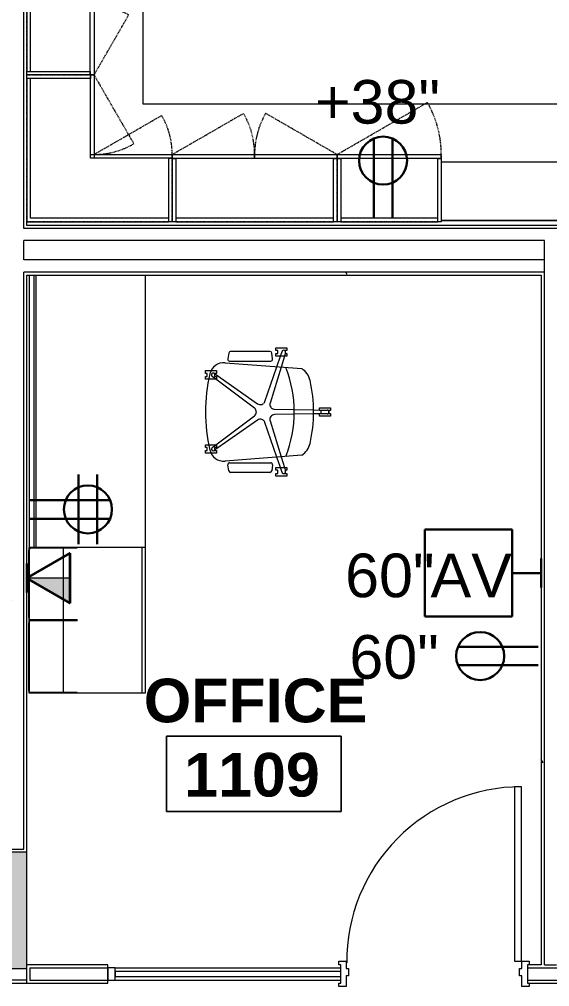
# Model space of a CAD drawing. Header units: inches. Extents: x 6664 to 8129, y 209 to 1287.
# Drawn here: x 7432.5 to 7541.8, y 464.6 to 664.3 of the extents above; entities that cross this region are included whole.
import ezdxf

# ---------------------------------------------------------------- set-up
doc = ezdxf.new("R2010")
doc.units = ezdxf.units.IN
doc.header["$MEASUREMENT"] = 0
doc.linetypes.add('Dash', pattern=[0.25, 0.125, -0.125])
doc.linetypes.add('Hidden', pattern=[0.28125, 0.1875, -0.09375])
for name, color, linetype, lineweight in [('A-ANNO-NOTE', 131, 'Continuous', 30), ('A-AREA-IDEN', 2, 'Continuous', 9), ('A-DOOR', 31, 'Continuous', 13), ('A-GLAZ-CURT', 52, 'Continuous', 9), ('A-GLAZ-CWMG', 51, 'Continuous', 9), ('A-WALL', 113, 'Continuous', 13), ('A-WALL-PATT', 111, 'Continuous', 13), ('I-FURN', 30, 'Continuous', 9), ('I-FURN-PNLS', 30, 'Continuous', 9), ('I-WALL', 2, 'Continuous', 9), ('Q-CASE', 31, 'Continuous', 9), ('Q-CASE-HDLN', 31, 'Dash', 9), ('S-COLS', 52, 'Continuous', 13)]:
    doc.layers.add(name, color=color, linetype=linetype, lineweight=lineweight)
doc.styles.add('Swis721 Lt BT', font='swissl.ttf', dxfattribs={"height": 9})
doc.styles.add('Swis721 Lt BT_B', font='', dxfattribs={"height": 9})
doc.styles.get('Swis721 Lt BT_B').set_extended_font_data('Swis721 Lt BT', bold=True)
pattern_1 = [(0, (0, 0), (30.72, 7.68), [1.267, -21.773, 1.267, -21.773, -122.88]), (0, (0, 0), (30.72, 7.68), [-46.08, 1.267, -44.813, 1.267, -21.773, -53.76]), (0, (0, 0), (30.72, 7.68), [-115.2, 1.267, -14.093, 1.267, -37.133]), (120, (11.52, 3.84), (-22.011075, 22.7643004), [1.267, -21.773, 1.267, -21.773, -122.88]), (120, (11.52, 3.84), (-22.011075, 22.7643004), [-46.08, 1.267, -44.813, 1.267, -21.773, -53.76]), (120, (11.52, 3.84), (-22.011075, 22.7643004), [-115.2, 1.267, -14.093, 1.267, -37.133]), (240, (15.36, 19.2), (-8.708925, -30.4443004), [1.267, -21.773, 1.267, -21.773, -122.88]), (240, (15.36, 19.2), (-8.708925, -30.4443004), [-46.08, 1.267, -44.813, 1.267, -21.773, -53.76]), (240, (15.36, 19.2), (-8.708925, -30.4443004), [-115.2, 1.267, -14.093, 1.267, -37.133])]

# ---------------------------------------------------------------- blocks, each defined once
blk = doc.blocks.new('F - EXECUTIVE DESK 4 - F - EXECUTIVE DESK 4-7333774-11th FLOOR POWER _ SIGNAL')
at = {"layer": 'I-FURN'}
for p, q in [((-58, 86.56), (-58, 77.06)), ((-58, 77.06), (-58, 86.56)), ((-57.94, 77.06), (-57.94, 86.56)), ((-57.94, 86.56), (-57.94, 77.06)), ((-43.5, 87.06), (-57.5, 87.06)), ((-57.5, 87.06), (-43.5, 87.06)), ((-57.5, 87), (-43.5, 87)), ((-43.5, 87), (-57.5, 87)), ((-43.06, 86.56), (-43.06, 77.06)), ((-43.06, 77.06), (-43.06, 86.56)), ((-43, 86.56), (-43, 77.06)), ((-43, 77.06), (-43, 86.56)), ((-43, 77.06), (-43, 86.56)), ((-43, 86.56), (-43, 77.06)), ((-42.94, 77.06), (-42.94, 86.56)), ((-42.94, 86.56), (-42.94, 77.06)), ((-28.5, 87.06), (-42.5, 87.06)), ((-42.5, 87.06), (-28.5, 87.06)), ((-42.5, 87), (-28.5, 87)), ((-28.5, 87), (-42.5, 87)), ((-28.06, 86.56), (-28.06, 77.06)), ((-28.06, 77.06), (-28.06, 86.56)), ((-28, 77.06), (-28, 86.56)), ((-28, 86.56), (-28, 77.06)), ((-58, 77.06), (-57.94, 77.06)), ((-57.94, 77.06), (-58, 77.06)), ((-43.06, 77.06), (-43, 77.06)), ((-43, 77.06), (-43.06, 77.06)), ((-43, 77.06), (-42.94, 77.06)), ((-42.94, 77.06), (-43, 77.06)), ((-28.06, 77.06), (-28, 77.06)), ((-28, 77.06), (-28.06, 77.06)), ((-8.52, 50.63), (-7.95, 50.63)), ((-8.52, 49.48), (-8.52, 50.63)), ((-7.95, 50.63), (-7.95, 50.25)), ((-7.95, 50.25), (-7.33, 50.25)), ((-7.33, 50.63), (-6.77, 50.63)), ((-7.33, 50.25), (-7.33, 50.63)), ((-6.77, 50.63), (-6.77, 49.91)), ((6.77, 50.63), (7.33, 50.63)), ((6.77, 49.91), (6.77, 50.63)), ((7.33, 50.63), (7.33, 50.25)), ((7.33, 50.25), (7.95, 50.25)), ((7.95, 50.63), (8.52, 50.63)), ((7.95, 50.25), (7.95, 50.63)), ((8.52, 50.63), (8.52, 49.48)), ((-8.52, 48.38), (-8.52, 49.48)), ((-7.95, 48.38), (-8.52, 48.38)), ((-7.95, 48.75), (-7.95, 48.38)), ((-7.33, 48.75), (-7.95, 48.75)), ((-1.69, 39.89), (-7.92, 48.75)), ((-7.33, 49.23), (-6.77, 48.48)), ((-7.33, 48.38), (-7.33, 48.75)), ((-6.77, 48.38), (-7.33, 48.38)), ((-6.77, 49.91), (-6.77, 48.38)), ((-6.77, 48.48), (-0.8, 40.54)), ((0.8, 40.54), (6.77, 48.48)), ((7.92, 48.75), (1.69, 39.89)), ((6.77, 48.38), (6.77, 49.91)), ((6.77, 48.48), (7.33, 49.23)), ((7.33, 48.38), (6.77, 48.38)), ((7.33, 48.75), (7.33, 48.38)), ((7.95, 48.75), (7.33, 48.75)), ((7.95, 48.38), (7.95, 48.75)), ((8.52, 48.38), (7.95, 48.38)), ((8.52, 49.48), (8.52, 48.38)), ((-12.17, 45.82), (-10.94, 46.04)), ((-8.94, 30.77), (-10.16, 46.57)), ((10.16, 46.57), (8.94, 30.77)), ((12.17, 45.82), (10.94, 46.04)), ((-12.48, 37.34), (-12.48, 45.45)), ((-10.5, 45.67), (-10.5, 37.17)), ((10.5, 45.67), (10.5, 37.17)), ((12.48, 37.34), (12.48, 45.45)), ((-9.34, 35.92), (-2.18, 38.37)), ((2.18, 38.37), (9.34, 35.92)), ((-13.24, 36.1), (-12.68, 36.1)), ((-13.24, 33.85), (-13.24, 36.1)), ((-12.68, 36.1), (-12.68, 35.72)), ((-10.93, 36.8), (-12.16, 36.97)), ((-12.05, 36.1), (-11.49, 36.1)), ((-12.05, 35.72), (-12.05, 36.1)), ((-11.49, 36.1), (-11.49, 33.84)), ((-1.84, 37.32), (-9.25, 35.05)), ((-0.42, 28.36), (-0.55, 36.38)), ((0.55, 36.38), (0.42, 28.36)), ((9.27, 35.04), (1.84, 37.32)), ((10.93, 36.8), (12.16, 36.97)), ((11.49, 36.1), (12.05, 36.1)), ((11.49, 33.85), (11.49, 36.1)), ((12.05, 36.1), (12.05, 35.72)), ((12.68, 36.1), (13.24, 36.1)), ((12.68, 35.72), (12.68, 36.1)), ((13.24, 36.1), (13.24, 33.84)), ((-12.68, 35.72), (-12.05, 35.72)), ((-12.68, 34.22), (-12.68, 33.85)), ((-12.05, 34.22), (-12.68, 34.22)), ((-12.48, 34.84), (-11.49, 35.18)), ((-12.05, 34.18), (-12.25, 34.12)), ((-12.05, 33.84), (-12.05, 34.22)), ((-11.49, 34.36), (-12.01, 34.2)), ((-11.49, 35.18), (-9.34, 35.92)), ((-9.27, 35.04), (-11.49, 34.36)), ((11.49, 34.36), (9.27, 35.04)), ((9.34, 35.92), (11.49, 35.18)), ((11.49, 35.18), (12.48, 34.84)), ((12.01, 34.2), (11.49, 34.36)), ((12.05, 35.72), (12.68, 35.72)), ((12.05, 34.22), (12.05, 33.85)), ((12.68, 34.22), (12.05, 34.22)), ((12.25, 34.12), (12.05, 34.18)), ((12.68, 33.84), (12.68, 34.22)), ((-12.68, 33.85), (-13.24, 33.85)), ((-11.49, 33.84), (-12.05, 33.84)), ((12.05, 33.85), (11.49, 33.85)), ((13.24, 33.84), (12.68, 33.84)), ((-0.4, 27.11), (-0.42, 28.36)), ((0.42, 28.36), (0.4, 27.11)), ((-0.87, 27.11), (-0.31, 27.11)), ((-0.87, 24.87), (-0.87, 27.11)), ((-0.38, 25.5), (-0.4, 27.11)), ((-0.31, 27.11), (-0.31, 26.74)), ((-0.31, 26.74), (0.31, 26.74)), ((0.31, 27.11), (0.88, 27.11)), ((0.31, 26.74), (0.31, 27.11)), ((0.4, 27.11), (0.38, 25.5)), ((0.88, 27.11), (0.88, 24.86)), ((-0.31, 24.87), (-0.87, 24.87)), ((-0.31, 25.24), (-0.31, 24.87)), ((0.31, 25.24), (-0.31, 25.24)), ((0.31, 24.86), (0.31, 25.24)), ((0.88, 24.86), (0.31, 24.86))]:
    blk.add_line(p, q, dxfattribs=at)
for centre, radius, start, end in [((-57.5, 86.56), 0.5, 90, 180), ((-57.5, 86.56), 0.5, 151.7279, 180), ((-57.5, 86.56), 0.438, 90, 180), ((-57.5, 86.56), 0.438, 90, 180), ((-57.5, 86.56), 0.5, 120, 150), ((-57.5, 86.56), 0.5, 91.7852, 118.6525), ((-43.5, 86.56), 0.5, 360, 90), ((-43.5, 86.56), 0.5, 61.5993, 90), ((-43.5, 86.56), 0.438, 360, 90), ((-43.5, 86.56), 0.438, 0, 90), ((-43.5, 86.56), 0.5, 30, 60), ((-43.5, 86.56), 0.5, 15, 28.2721), ((-43.5, 86.56), 0.5, 0, 15), ((-42.5, 86.56), 0.5, 90, 180), ((-42.5, 86.56), 0.5, 165, 180), ((-42.5, 86.56), 0.5, 151.7279, 165), ((-42.5, 86.56), 0.438, 90, 180), ((-42.5, 86.56), 0.438, 90, 180), ((-42.5, 86.56), 0.5, 135, 150), ((-42.5, 86.56), 0.5, 120, 135), ((-42.5, 86.56), 0.5, 91.7852, 118.6525), ((-28.5, 86.56), 0.5, 360, 90), ((-28.5, 86.56), 0.5, 61.5993, 90), ((-28.5, 86.56), 0.438, 360, 90), ((-28.5, 86.56), 0.437, 76.2945, 90), ((-28.5, 86.56), 0.438, 75, 76.2945), ((-28.5, 86.56), 0.438, 0, 75), ((-28.5, 86.56), 0.5, 30, 60), ((-28.5, 86.56), 0.5, 0, 28.2721), ((0, 16.2), 34.43, 76.8074, 103.1926), ((-7.17, 46.8), 3, 103.1926, 184.4149), ((-7.64, 49.02), 0.377, 156, 213.6746), ((-7.64, 49.02), 0.377, 146.6285, 156), ((-7.64, 49.02), 0.377, 82.7528, 141), ((-7.64, 49.02), 0.377, 36, 81), ((7.64, 49.02), 0.377, 129, 144), ((7.64, 49.02), 0.377, 114, 129), ((7.64, 49.02), 0.377, 84, 114), ((7.64, 49.02), 0.377, 54, 82.7592), ((7.17, 46.8), 3, 355.5851, 76.8074), ((7.64, 49.02), 0.377, 39, 54), ((7.64, 49.02), 0.377, 24, 33.3715), ((7.64, 49.02), 0.377, 326.3254, 9), ((7.64, 49.02), 0.377, 9, 24), ((-10.87, 45.67), 0.375, 0, 100), ((10.87, 45.67), 0.375, 80, 180), ((-12.1, 45.45), 0.375, 100, 180), ((12.1, 45.45), 0.375, 0, 80), ((0, 41.14), 1, 216.9088, 243.4544), ((0, 41.14), 1, 243.4544, 256.7272), ((0, 41.14), 1, 256.7272, 270), ((0, 41.14), 1, 270, 283.2728), ((0, 41.14), 1, 283.2728, 323.0912), ((-2.51, 39.31), 1, 288.9088, 302.1816), ((-2.51, 39.31), 1, 302.1816, 315.4544), ((-2.51, 39.31), 1, 317.9659, 342), ((-2.51, 39.31), 1, 342, 35.0912), ((2.51, 39.31), 1, 171.4544, 184.7272), ((2.51, 39.31), 1, 184.7272, 198), ((2.51, 39.31), 1, 144.9088, 171.4544), ((2.51, 39.31), 1, 198, 222.0341), ((2.51, 39.31), 1, 224.5456, 251.0912), ((-12.1, 37.34), 0.375, 180, 262), ((-10.87, 37.17), 0.375, 262, 0), ((-1.55, 36.37), 1, 54, 107.0912), ((-1.55, 36.37), 1, 0.9088, 54), ((1.55, 36.37), 1, 139.2728, 179.0912), ((1.55, 36.37), 1, 126, 139.2728), ((1.55, 36.37), 1, 72.9088, 126), ((10.87, 37.17), 0.375, 180, 278), ((12.1, 37.34), 0.375, 278, 0), ((-12.36, 34.48), 0.377, 153, 213), ((-12.36, 34.48), 0.377, 123, 146.6414), ((-12.36, 34.48), 0.377, 213.9151, 224.5315), ((-12.36, 34.48), 0.377, 228, 288), ((-12.36, 34.48), 0.377, 108, 123), ((0, 57.72), 25.39, 248.7648, 291.2352), ((12.36, 34.48), 0.377, 252, 312), ((12.36, 34.48), 0.377, 33.3586, 72), ((12.36, 34.48), 0.377, 327, 27), ((-5.62, 32.91), 3.95, 212.6919, 257.3081), ((5.62, 32.91), 3.95, 282.6919, 327.3081), ((0, 57.86), 29.53, 257.3081, 282.6919), ((0, 25.5), 0.377, 180, 210), ((0, 25.5), 0.377, 213.5582, 224.2857), ((0, 25.5), 0.377, 225, 315), ((0, 25.5), 0.377, 330, 0)]:
    blk.add_arc(centre, radius, start, end, dxfattribs=at)
at = {"layer": 'I-FURN-PNLS'}
for p, q in [((-43, 87.06), (-58, 87.06)), ((-58, 87.06), (-58, 77.06)), ((-57.74, 87), (-58, 87)), ((-58, 87), (-58, 86.56)), ((-58, 86.56), (-58, 77.06)), ((-57.94, 77.06), (-57.94, 87)), ((-57.94, 87), (-43.06, 87)), ((-57.67, 87), (-57.74, 87)), ((-57.62, 87), (-57.67, 87)), ((-57.5, 87), (-57.59, 87)), ((-43.5, 87), (-57.5, 87)), ((-43.41, 87), (-43.5, 87)), ((-43.33, 87), (-43.38, 87)), ((-43.26, 87), (-43.33, 87)), ((-42.74, 87), (-43.26, 87)), ((-43.06, 87), (-43.06, 77.06)), ((-28, 87.06), (-43, 87.06)), ((-43, 87.06), (-43, 77.06)), ((-43, 77.06), (-43, 87.06)), ((-42.94, 77.06), (-42.94, 87)), ((-42.94, 87), (-28.06, 87)), ((-42.67, 87), (-42.74, 87)), ((-42.62, 87), (-42.67, 87)), ((-42.5, 87), (-42.59, 87)), ((-28.5, 87), (-42.5, 87)), ((-28.41, 87), (-28.5, 87)), ((-28.33, 87), (-28.38, 87)), ((-28.26, 87), (-28.33, 87)), ((-28, 87), (-28.26, 87)), ((-28.06, 87), (-28.06, 77.06)), ((-28, 77.06), (-28, 87.06)), ((28.25, 87), (-28, 87)), ((28.25, 86), (-28, 86)), ((-28, 86), (-28, 85.53)), ((-28, 85.53), (28.25, 85.53)), ((-58, 80), (-58, 77.06)), ((-43.06, 80), (-57.94, 80)), ((-28.06, 80), (-42.94, 80)), ((-28, 77.06), (-28, 80)), ((-58, 77.06), (-57.94, 77.06)), ((-58, 77.06), (-58, 63.75)), ((-58, 77.06), (-58, 63)), ((-43.06, 77.06), (-43, 77.06)), ((-43, 77.06), (-42.94, 77.06)), ((-28.06, 77.06), (-28, 77.06)), ((-28, 63.75), (-28, 77.06)), ((-58, 63.75), (-58, 63)), ((-28, 63.75), (-58, 63.75)), ((-58, 63.75), (-58, 63)), ((-28, 63.75), (-58, 63.75)), ((-58, 63.75), (-58, 63)), ((-58, 63), (-28, 63)), ((-58, 63), (-28, 63)), ((-58, 63), (-28, 63)), ((-58, 63), (28.25, 63)), ((-28, 63), (-28, 63.75)), ((-28, 63), (-28, 63.75)), ((-28, 63), (-28, 63.75))]:
    blk.add_line(p, q, dxfattribs=at)
blk = doc.blocks.new('Concrete-Rectangular-Column - 24 x 24-7727722-11th FLOOR POWER _ SIGNAL')
at = {"layer": 'S-COLS', "lineweight": 9}
blk.add_hatch(color=7, dxfattribs=at).paths.add_polyline_path([(12, -12), (12, 12), (-12, 12), (-12, -12)], flags=0)
at = {"layer": 'S-COLS', "color": 8, "lineweight": 20}
for p, q in [((12, 12), (-12, 12)), ((-12, 12), (-12, -12)), ((12, -12), (12, 12)), ((-12, -12), (12, -12))]:
    blk.add_line(p, q, dxfattribs=at)
blk = doc.blocks.new('OPEN SHELF1 - OPEN SHELF-7792685-11th FLOOR POWER _ SIGNAL')
at = {"layer": 'Q-CASE'}
for p, q in [((7573.26, 678.18), (7494.77, 678.18)), ((7494.77, 666.18), (7573.26, 666.18))]:
    blk.add_line(p, q, dxfattribs=at)
blk = doc.blocks.new('CW Cupbd Ohead1 - 37_h x 13 7_8_d - 2 Doors - 1 Shelf-8392833-11th FLOOR POWER _ SIGNAL')
at = {"layer": 'Q-CASE'}
for p, q in [((2, -2.36), (2.75, -2.36)), ((2, -15.45), (2, -2.36)), ((2.75, -2.36), (2.75, -15.45)), ((35.25, -2.36), (2.75, -2.36)), ((2.75, -3.11), (35.25, -3.11)), ((35.25, -2.36), (36, -2.36)), ((35.25, -15.45), (35.25, -2.36)), ((36, -15.45), (36, -2.36)), ((2, -15.45), (19, -15.45)), ((2, -15.45), (2, -16.24)), ((2.75, -15.45), (2, -15.45)), ((19, -16.24), (19, -15.45)), ((19, -15.45), (36, -15.45)), ((19, -15.45), (19, -16.24)), ((36, -15.45), (35.25, -15.45)), ((36, -16.24), (36, -15.45)), ((19, -16.24), (2, -16.24)), ((36, -16.24), (19, -16.24))]:
    blk.add_line(p, q, dxfattribs=at)
at = {"layer": 'Q-CASE', "linetype": 'Hidden'}
for p, q in [((2, -16.24), (16.72, -24.74)), ((36, -16.24), (21.27, -24.74))]:
    blk.add_line(p, q, dxfattribs=at)
for centre, start, end in [((2, -16.24), 330, 0.5), ((36, -16.24), 179.5, 210)]:
    blk.add_arc(centre, 17, start, end, dxfattribs=at)
at = {"layer": 'Q-CASE-HDLN'}
for p, q in [((2, -16.24), (2, -2.36)), ((2, -2.36), (36, -2.36)), ((36, -2.36), (36, -16.24)), ((36, -16.24), (2, -16.24))]:
    blk.add_line(p, q, dxfattribs=at)
blk = doc.blocks.new('CW Cupbd Ohead1 - 37_h x 13 7_8_d - 2 Doors - 1 Shelf-7802537-11th FLOOR POWER _ SIGNAL')
at = {"layer": 'Q-CASE'}
for p, q in [((2, -2.36), (2.75, -2.36)), ((2, -15.45), (2, -2.36)), ((2.75, -2.36), (2.75, -15.45)), ((29.84, -2.36), (2.75, -2.36)), ((2.75, -3.11), (29.84, -3.11)), ((29.84, -2.36), (30.59, -2.36)), ((29.84, -15.45), (29.84, -2.36)), ((30.59, -15.45), (30.59, -2.36)), ((2, -15.45), (16.29, -15.45)), ((2, -15.45), (2, -16.24)), ((2.75, -15.45), (2, -15.45)), ((16.29, -16.24), (16.29, -15.45)), ((16.29, -15.45), (30.59, -15.45)), ((16.29, -15.45), (16.29, -16.24)), ((30.59, -15.45), (29.84, -15.45)), ((30.59, -16.24), (30.59, -15.45)), ((16.29, -16.24), (2, -16.24)), ((30.59, -16.24), (16.29, -16.24))]:
    blk.add_line(p, q, dxfattribs=at)
at = {"layer": 'Q-CASE', "linetype": 'Hidden'}
for p, q in [((2, -16.24), (14.38, -23.39)), ((30.59, -16.24), (18.21, -23.39))]:
    blk.add_line(p, q, dxfattribs=at)
for centre, start, end in [((2, -16.24), 330, 0.5), ((30.59, -16.24), 179.5, 210)]:
    blk.add_arc(centre, 14.3, start, end, dxfattribs=at)
at = {"layer": 'Q-CASE-HDLN'}
for p, q in [((2, -16.24), (2, -2.36)), ((2, -2.36), (30.59, -2.36)), ((30.59, -2.36), (30.59, -16.24)), ((30.59, -16.24), (2, -16.24))]:
    blk.add_line(p, q, dxfattribs=at)
blk = doc.blocks.new('CW Cupbd Ohead Cnr - 23_5_h x 13 7_8_d - 1 Shelf-7802572-11th FLOOR POWER _ SIGNAL')
at = {"layer": 'Q-CASE'}
for p, q in [((31.53, -2.36), (2, -2.36)), ((2, -2.36), (2, -31.61)), ((2.75, -31.61), (2.75, -3.11)), ((2.75, -3.11), (31.53, -3.11)), ((31.53, -2.36), (32.28, -2.36)), ((31.53, -15.49), (31.53, -2.36)), ((32.28, -15.49), (32.28, -2.36)), ((15.12, -16.24), (15.12, -15.49)), ((15.12, -15.49), (15.87, -15.49)), ((15.87, -15.49), (32.28, -15.49)), ((15.87, -15.49), (15.87, -16.24)), ((32.28, -15.49), (31.53, -15.49)), ((32.28, -16.24), (32.28, -15.49)), ((15.12, -32.36), (15.12, -16.24)), ((15.87, -16.24), (15.12, -16.24)), ((15.87, -16.24), (15.87, -32.36)), ((32.28, -16.24), (15.87, -16.24)), ((2, -32.36), (2, -31.61)), ((15.12, -31.61), (2, -31.61)), ((15.12, -31.61), (15.12, -32.36)), ((15.12, -32.36), (2, -32.36)), ((15.12, -32.36), (15.87, -32.36))]:
    blk.add_line(p, q, dxfattribs=at)
at = {"layer": 'Q-CASE', "linetype": 'Hidden'}
for p, q in [((15.87, -16.24), (23.93, -30.2)), ((32.28, -16.24), (18.07, -24.44))]:
    blk.add_line(p, q, dxfattribs=at)
for centre, radius, start, end in [((32.28, -16.24), 16.41, 179.5, 210), ((15.87, -16.24), 16.12, 269.5, 300)]:
    blk.add_arc(centre, radius, start, end, dxfattribs=at)
at = {"layer": 'Q-CASE-HDLN'}
for p, q in [((2, -2.36), (32.28, -2.36)), ((2, -32.36), (2, -2.36)), ((32.28, -2.36), (32.28, -16.24)), ((15.87, -16.24), (15.87, -32.36)), ((32.28, -16.24), (15.87, -16.24)), ((15.87, -32.36), (2, -32.36))]:
    blk.add_line(p, q, dxfattribs=at)
blk = doc.blocks.new('CW Cupbd Ohead1 - 37_h x 13 7_8_d - 1 Door - 1 Shelf-8392856-11th FLOOR POWER _ SIGNAL')
at = {"layer": 'Q-CASE'}
for p, q in [((2, -2.36), (2.75, -2.36)), ((2, -15.45), (2, -2.36)), ((2.75, -2.36), (2.75, -15.45)), ((22.75, -2.36), (2.75, -2.36)), ((2.75, -3.11), (22.75, -3.11)), ((22.75, -2.36), (23.5, -2.36)), ((22.75, -15.45), (22.75, -2.36)), ((23.5, -15.45), (23.5, -2.36)), ((2, -15.45), (23.5, -15.45)), ((2, -15.45), (2, -16.24)), ((2.75, -15.45), (2, -15.45)), ((23.5, -15.45), (22.75, -15.45)), ((23.5, -16.24), (23.5, -15.45)), ((23.5, -16.24), (2, -16.24))]:
    blk.add_line(p, q, dxfattribs=at)
at = {"layer": 'Q-CASE', "linetype": 'Hidden'}
blk.add_line((23.5, -16.24), (4.88, -26.99), dxfattribs=at)
blk.add_arc((23.5, -16.24), 21.5, 179.5, 210, dxfattribs=at)
at = {"layer": 'Q-CASE-HDLN'}
for p, q in [((2, -16.24), (2, -2.36)), ((2, -2.36), (23.5, -2.36)), ((23.5, -2.36), (23.5, -16.24)), ((23.5, -16.24), (2, -16.24))]:
    blk.add_line(p, q, dxfattribs=at)
blk = doc.blocks.new('System Panel - Glazed-8515452-11th FLOOR POWER _ SIGNAL')
at = {"layer": 'A-GLAZ-CURT', "lineweight": 13}
for p, q in [((23.25, 0.5), (-23.25, 0.5)), ((-23.25, 0.5), (-23.25, -0.5)), ((23.25, -0.5), (23.25, 0.5)), ((-23.25, -0.5), (23.25, -0.5))]:
    blk.add_line(p, q, dxfattribs=at)
blk = doc.blocks.new('Door - Single - Solid Door - wood-8514986-11th FLOOR POWER _ SIGNAL')
at = {"layer": 'A-DOOR', "lineweight": 9}
for p, q in [((-15.63, 2.54), (-14.13, 2.54)), ((-15.63, 1.79), (-15.63, 2.54)), ((-14.13, 2.54), (-14.13, 0.29)), ((22.12, 2.54), (23.62, 2.54)), ((22.12, 0.29), (22.12, 2.54)), ((23.62, 2.54), (23.62, 1.79)), ((-14.13, 0.29), (-13.63, 0.29)), ((-13.63, 0.29), (-13.63, -1.21)), ((21.62, 0.29), (22.12, 0.29)), ((21.62, -1.21), (21.62, 0.29)), ((23.24, 1.79), (23.24, 0.41)), ((23.62, 1.79), (23.24, 1.79)), ((-15.63, -2.71), (-15.63, -1.96)), ((-14.13, -1.21), (-14.13, -2.71)), ((-13.63, -1.21), (-14.13, -1.21)), ((22.12, -1.21), (21.62, -1.21)), ((22.12, -2.71), (22.12, -1.21)), ((23.24, -0.59), (23.24, -1.96)), ((23.24, -1.96), (23.62, -1.96)), ((23.62, -1.96), (23.62, -2.71)), ((-14.13, -2.71), (-15.63, -2.71)), ((23.62, -2.71), (22.12, -2.71))]:
    blk.add_line(p, q, dxfattribs=at)
at = {"layer": 'A-DOOR'}
for p, q in [((-12.63, -2.71), (-14.01, -2.71)), ((-14.01, -2.71), (-14.01, -38.71)), ((-12.63, -38.71), (-12.63, -2.71)), ((-14.01, -38.71), (-12.63, -38.71))]:
    blk.add_line(p, q, dxfattribs=at)
at = {"layer": 'A-DOOR', "lineweight": 9}
blk.add_arc((-14.01, -2.71), 36, 270, 0.5, dxfattribs=at)
blk = doc.blocks.new('Rectangular Mullion - 1_5_ x 2_5_ rectangular-8515453-11th FLOOR POWER _ SIGNAL')
at = {"layer": 'A-GLAZ-CWMG', "lineweight": 20}
for p, q in [((-1.5, 1.25), (0, 1.25)), ((-1.5, -1.25), (-1.5, 1.25)), ((0, 1.25), (0, -1.25)), ((0, -1.25), (-1.5, -1.25))]:
    blk.add_line(p, q, dxfattribs=at)
blk = doc.blocks.new('Rectangular Mullion - 1_5_ x 2_5_ rectangular-8515451-11th FLOOR POWER _ SIGNAL')
at = {"layer": 'A-GLAZ-CWMG'}
for p, q in [((7508.2, 401.61), (7461.7, 401.61)), ((7508.2, 399.11), (7461.7, 399.11))]:
    blk.add_line(p, q, dxfattribs=at)
blk = doc.blocks.new('Room Tag - Room Name and Number-3379422-11th FLOOR POWER _ SIGNAL')
at = {"layer": 'A-AREA-IDEN'}
for p, q in [((-0.1881, -0.1636), (-0.1881, -0.0018)), ((-0.1881, -0.0018), (0.1869, -0.0018)), ((0.1869, -0.0018), (-0.1881, -0.0018)), ((-0.1881, -0.0018), (-0.1881, -0.1636)), ((0.1869, -0.0018), (0.1869, -0.1636)), ((0.1869, -0.1636), (0.1869, -0.0018)), ((0.1869, -0.1636), (-0.1881, -0.1636)), ((-0.1881, -0.1636), (0.1869, -0.1636))]:
    blk.add_line(p, q, dxfattribs=at)

msp = doc.modelspace()

# ---------------------------------------------------------------- hatches: boundary and pattern name
at = {"layer": 'A-ANNO-NOTE', "lineweight": 9}
msp.add_hatch(color=256, dxfattribs=at).paths.add_polyline_path([(7442.85, 543.74), (7442.85, 548.9), (7433.92, 548.9)], flags=0)
at = {"layer": 'A-WALL-PATT', "lineweight": 9}
h = msp.add_hatch(dxfattribs=at)
h.set_pattern_fill('FP_1', color=256, style=0, pattern_type=2)
h.set_pattern_definition(pattern_1)
h.paths.add_polyline_path([(7430.24, 492.36), (7433.36, 492.36), (7433.36, 492.98), (7430.86, 492.98), (7430.84, 708.11), (7430.24, 708.11), (7430.24, 492.98)], flags=0)
h.paths.add_polyline_path([(7430.24, 732.11), (7433.36, 732.11), (7433.36, 732.36), (7430.24, 732.36)], flags=0)
h = msp.add_hatch(dxfattribs=at)
h.set_pattern_fill('FP_1', color=256, style=0, pattern_type=2)
h.set_pattern_definition(pattern_1)
h.paths.add_polyline_path([(7433.99, 492.36), (7433.99, 612.11), (7433.36, 612.09), (7433.36, 492.36)], flags=0)
h.paths.add_polyline_path([(7433.99, 621.11), (7433.99, 708.11), (7433.36, 708.11), (7433.36, 621.11)], flags=0)
h.paths.add_polyline_path([(7433.36, 732.11), (7433.99, 732.11), (7433.99, 732.36), (7433.36, 732.36)], flags=0)
h = msp.add_hatch(dxfattribs=at)
h.set_pattern_fill('FP_1', color=256, style=0, pattern_type=2)
h.set_pattern_definition(pattern_1)
h.paths.add_polyline_path([(7543.24, 621.11), (7708.24, 621.11), (7708.24, 621.73), (7433.99, 621.73), (7433.99, 621.11), (7540.74, 621.11)], flags=0)
h = msp.add_hatch(dxfattribs=at)
h.set_pattern_fill('FP_1', color=256, style=0, pattern_type=2)
h.set_pattern_definition(pattern_1)
h.paths.add_polyline_path([(7650.61, 611.48), (7650.61, 612.11), (7543.24, 612.11), (7543.24, 611.48), (7649.99, 611.48)], flags=0)
h.paths.add_polyline_path([(7653.11, 611.48), (7708.24, 611.48), (7708.24, 612.11), (7653.11, 612.11)], flags=0)
h.paths.add_polyline_path([(7524.58, 611.48), (7540.74, 611.48), (7540.74, 612.11), (7433.99, 612.11), (7433.99, 611.48), (7498.59, 611.48)], flags=0)
h = msp.add_hatch(dxfattribs=at)
h.set_pattern_fill('FP_1', color=256, style=0, pattern_type=2)
h.set_pattern_definition(pattern_1)
h.paths.add_polyline_path([(7540.11, 469.11), (7540.74, 469.11), (7540.74, 611.48), (7540.11, 611.48), (7540.11, 535.69)], flags=0)
h = msp.add_hatch(dxfattribs=at)
h.set_pattern_fill('FP_1', color=256, style=0, pattern_type=2)
h.set_pattern_definition(pattern_1)
h.paths.add_polyline_path([(7708.24, 465.36), (7711.36, 465.36), (7711.36, 465.98), (7649.99, 465.98), (7649.99, 465.36), (7680.53, 465.36)], flags=0)
h.paths.add_polyline_path([(7410.74, 465.36), (7433.99, 465.36), (7433.99, 465.98), (7410.74, 465.98), (7410.71, 468.36), (7410.11, 468.36), (7410.11, 465.36)], flags=0)
h = msp.add_hatch(dxfattribs=at)
h.set_pattern_fill('FP_1', color=256, style=0, pattern_type=2)
h.set_pattern_definition(pattern_1)
h.paths.add_polyline_path([(7633.61, 465.36), (7649.99, 465.36), (7649.99, 465.98), (7633.61, 465.98)], flags=0)
h.paths.add_polyline_path([(7547.11, 465.36), (7547.11, 465.98), (7537.24, 465.98), (7537.24, 465.36), (7543.86, 465.36)], flags=0)
h.paths.add_polyline_path([(7434.48, 465.36), (7450.74, 465.36), (7450.74, 465.98), (7433.99, 465.98), (7433.99, 465.36)], flags=0)

# ---------------------------------------------------------------- linework, layer by layer
at = {"layer": 'A-ANNO-NOTE'}
for p, q in [((7505.56, 623.14), (7505.56, 639.66)), ((7505.56, 623.14), (7505.56, 639.66)), ((7509.4, 623.14), (7509.4, 639.66)), ((7444.69, 570.29), (7444.69, 555.94)), ((7448.52, 570.29), (7448.52, 555.94)), ((7434.64, 565.03), (7451.17, 565.03)), ((7434.64, 561.2), (7451.17, 561.2)), ((7534.11, 558.98), (7516.11, 558.98)), ((7516.11, 558.98), (7516.11, 540.98)), ((7534.11, 540.98), (7534.11, 558.98)), ((7433.92, 548.9), (7442.85, 554.06)), ((7433.99, 548.94), (7442.92, 554.1)), ((7442.85, 554.06), (7442.85, 543.74)), ((7442.92, 554.1), (7442.92, 543.78)), ((7433.99, 545.94), (7433.99, 551.94)), ((7540.11, 552.98), (7540.11, 546.98)), ((7540.11, 549.98), (7534.11, 549.98)), ((7433.92, 548.9), (7442.85, 543.74)), ((7433.99, 548.94), (7442.92, 543.78)), ((7516.11, 540.98), (7534.11, 540.98)), ((7539.46, 534.77), (7522.93, 534.77)), ((7539.46, 530.94), (7522.93, 530.94)), ((7539.46, 530.94), (7522.93, 530.94))]:
    msp.add_line(p, q, dxfattribs=at)
at = {"layer": 'A-ANNO-NOTE', "lineweight": 9}
for p, q in [((7433.92, 548.9), (7442.85, 543.74)), ((7442.85, 548.9), (7433.92, 548.9)), ((7442.85, 543.74), (7442.85, 548.9))]:
    msp.add_line(p, q, dxfattribs=at)
at = {"layer": 'A-ANNO-NOTE'}
for centre in [(7507.48, 635.1), (7446.6, 563.12), (7527.5, 532.85)]:
    msp.add_circle(centre, 4.95, dxfattribs=at)
at = {"layer": 'A-WALL'}
for p, q in [((7433.36, 621.11), (7433.36, 708.11)), ((7708.86, 621.11), (7433.36, 621.11)), ((7433.36, 614.61), (7433.36, 618.61)), ((7540.74, 618.61), (7433.36, 618.61)), ((7540.74, 469.11), (7540.74, 618.61)), ((7540.74, 614.61), (7433.36, 614.61)), ((7433.36, 492.98), (7433.36, 612.11)), ((7540.74, 612.11), (7433.36, 612.11)), ((7430.86, 492.98), (7433.36, 492.98)), ((7434.61, 468.48), (7434.61, 465.98)), ((7434.61, 468.48), (7450.74, 468.48)), ((7537.24, 468.48), (7547.11, 468.48)), ((7540.74, 469.11), (7543.24, 469.11)), ((7433.99, 465.98), (7410.74, 465.98)), ((7434.61, 465.98), (7450.74, 465.98)), ((7537.24, 465.98), (7547.11, 465.98))]:
    msp.add_line(p, q, dxfattribs=at)
at = {"layer": 'I-WALL', "lineweight": 13}
for p, q in [((7433.99, 621.73), (7433.99, 622.49)), ((7708.24, 621.73), (7433.99, 621.73)), ((7433.99, 492.36), (7433.99, 611.48)), ((7433.99, 611.48), (7540.11, 611.48)), ((7540.11, 611.48), (7540.11, 469.11)), ((7450.74, 469.11), (7433.99, 469.11)), ((7433.99, 465.36), (7433.99, 468.36)), ((7450.74, 465.36), (7450.74, 469.11)), ((7540.11, 469.11), (7537.24, 469.11)), ((7537.24, 469.11), (7537.24, 465.36)), ((7410.11, 465.36), (7450.74, 465.36)), ((7537.24, 465.36), (7547.11, 465.36))]:
    msp.add_line(p, q, dxfattribs=at)
at = {"layer": 'Q-CASE'}
for p, q in [((7457.99, 646.74), (7457.99, 773.95)), ((7708.24, 646.74), (7457.99, 646.74)), ((7519.49, 622.74), (7597.99, 622.74))]:
    msp.add_line(p, q, dxfattribs=at)

# ---------------------------------------------------------------- block references
at = {"layer": 'A-AREA-IDEN', "xscale": 95.99999999999994, "yscale": 95.99999999999994, "zscale": 95.99999999999994}
msp.add_blockref('Room Tag - Room Name and Number-3379422-11th FLOOR POWER _ SIGNAL', (7480.87, 516.46), dxfattribs=at)
at = {"layer": 'A-DOOR', "rotation": 180}
msp.add_blockref('Door - Single - Solid Door - wood-8514986-11th FLOOR POWER _ SIGNAL', (7521.98, 467.15), dxfattribs=at)
at = {"layer": 'A-GLAZ-CURT', "rotation": 180}
msp.add_blockref('System Panel - Glazed-8515452-11th FLOOR POWER _ SIGNAL', (7475.49, 467.23), dxfattribs=at)
at = {"layer": 'A-GLAZ-CWMG', "extrusion": (0, 0, -1)}
msp.add_blockref('Rectangular Mullion - 1_5_ x 2_5_ rectangular-8515453-11th FLOOR POWER _ SIGNAL', (-7450.74, 467.23), dxfattribs=at)
at = {"layer": 'A-GLAZ-CWMG', "rotation": 180}
msp.add_blockref('Rectangular Mullion - 1_5_ x 2_5_ rectangular-8515451-11th FLOOR POWER _ SIGNAL', (14960.44, 867.59), dxfattribs=at)
at = {"layer": 'I-FURN', "rotation": 90.00000000000037}
msp.add_blockref('F - EXECUTIVE DESK 4 - F - EXECUTIVE DESK 4-7333774-11th FLOOR POWER _ SIGNAL', (7521.48, 583.23), dxfattribs=at)
at = {"layer": 'Q-CASE'}
for name, p, rotation in [('CW Cupbd Ohead1 - 37_h x 13 7_8_d - 2 Doors - 1 Shelf-7802537-11th FLOOR POWER _ SIGNAL', (7431.63, 650.78), 90), ('CW Cupbd Ohead Cnr - 23_5_h x 13 7_8_d - 1 Shelf-7802572-11th FLOOR POWER _ SIGNAL', (7431.63, 620.5), 90), ('CW Cupbd Ohead1 - 37_h x 13 7_8_d - 1 Door - 1 Shelf-8392856-11th FLOOR POWER _ SIGNAL', (7521.49, 620.12), 180), ('CW Cupbd Ohead1 - 37_h x 13 7_8_d - 2 Doors - 1 Shelf-8392833-11th FLOOR POWER _ SIGNAL', (7499.98, 620.12), 180)]:
    msp.add_blockref(name, p, dxfattribs=dict(at, rotation=rotation))
msp.add_blockref('OPEN SHELF1 - OPEN SHELF-7792685-11th FLOOR POWER _ SIGNAL', (24.72, -43.4), dxfattribs=at)
at = {"layer": 'S-COLS', "lineweight": 9}
msp.add_blockref('Concrete-Rectangular-Column - 24 x 24-7727722-11th FLOOR POWER _ SIGNAL', (7421.99, 480.36), dxfattribs=at)

# ---------------------------------------------------------------- texts
at = {"layer": 'A-ANNO-NOTE', "lineweight": 9, "char_height": 9, "attachment_point": 1, "style": 'Swis721 Lt BT'}
for s, insert, width in [('+38"', (7493.44, 651.74), 33.33), ('60"', (7499.65, 553.99), 20.604), ('AV', (7517.27, 553.99), 18.18), ('60"', (7500.53, 537.17), 20.604)]:
    msp.add_mtext(s, dxfattribs=dict(at, insert=insert, width=width))
at = {"layer": 'A-AREA-IDEN', "char_height": 9, "attachment_point": 1, "style": 'Swis721 Lt BT_B'}
for s, insert, width in [('OFFICE', (7458.13, 528.17), 54.843), ('1109', (7466.46, 512.85), 33.936)]:
    msp.add_mtext(s, dxfattribs=dict(at, insert=insert, width=width))

doc.saveas('drawing.dxf')
